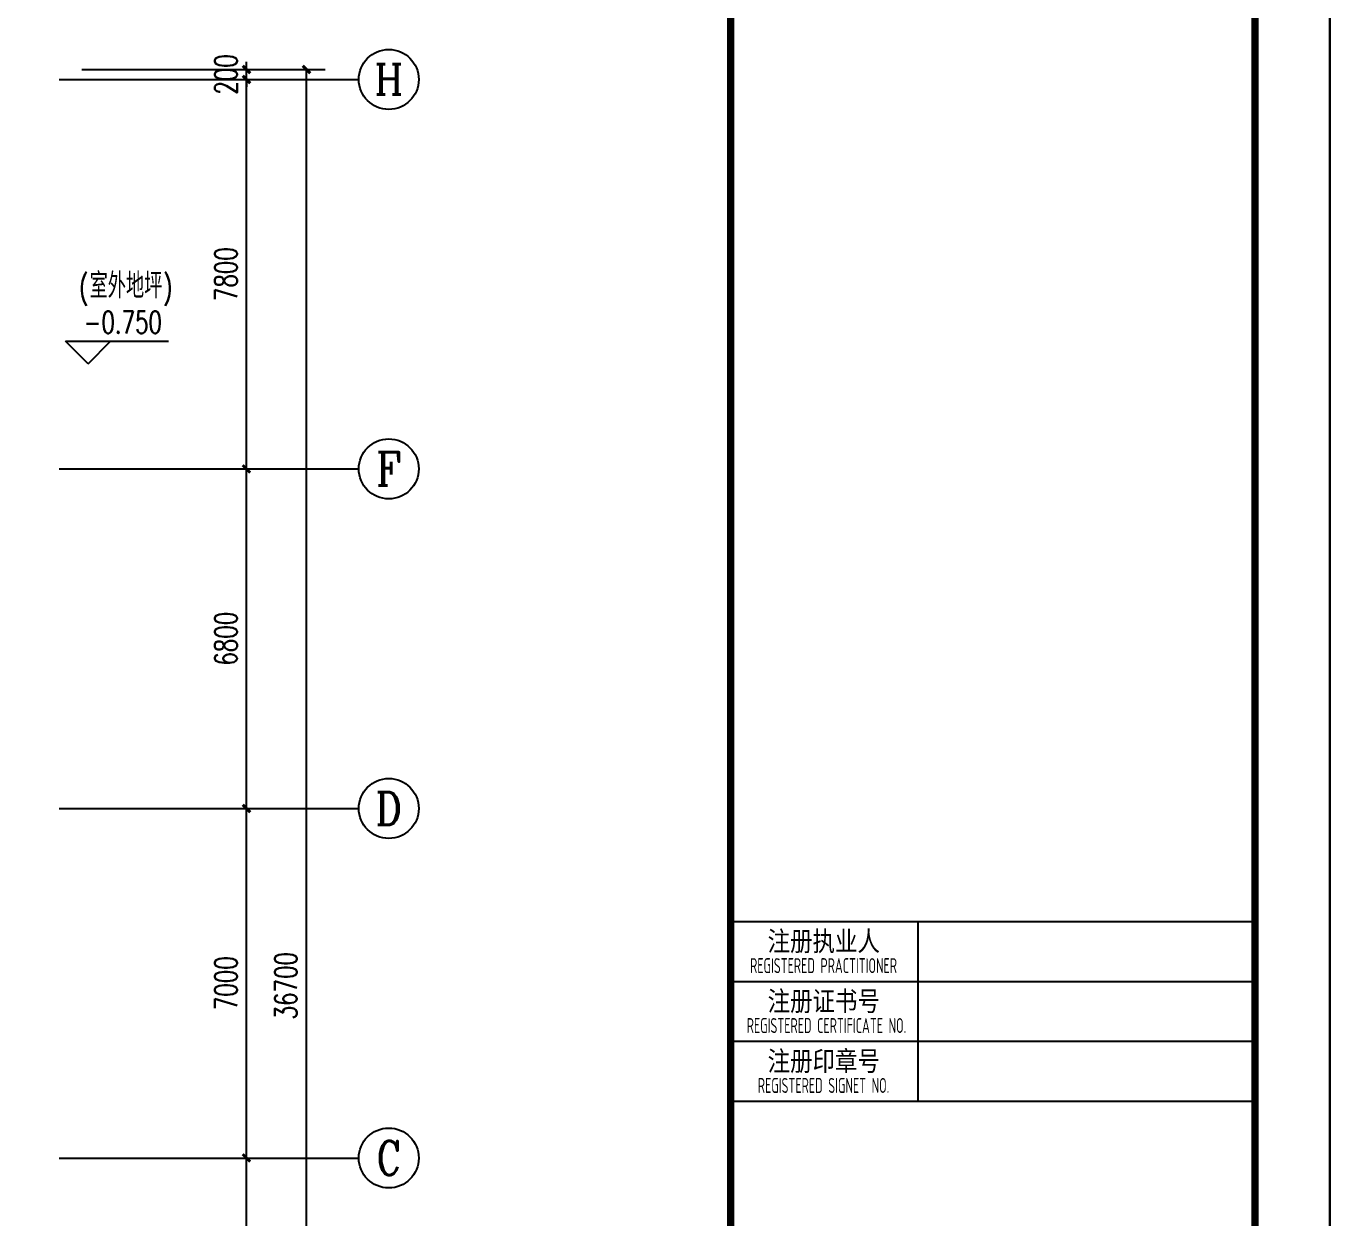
# Model space of a CAD drawing. Extents: x 1398449 to 2142961, y 256969 to 1032940.
# Drawn here: x 1661827 to 1687939, y 838354 to 862223 of the extents above; entities that cross this region are included whole.
import ezdxf
from ezdxf.enums import TextEntityAlignment as Align

# ---------------------------------------------------------------- set-up
doc = ezdxf.new("R2010")
doc.units = 0
doc.header["$LTSCALE"] = 1500
doc.header["$PDSIZE"] = 50
for name, color, linetype in [('1-建筑底图', 8, 'Continuous'), ('AXIS_TEXT', 7, 'Continuous'), ('BTTK', 7, 'Continuous'), ('PUB_TITLE', 4, 'Continuous'), ('党校-主楼（一期）参照$0$PUB_TITLE', 7, 'Continuous')]:
    doc.layers.add(name, color=color, linetype=linetype)
doc.layers.add('yichutu', color=7, linetype='Continuous', true_color=0xffffff, plot=False)
doc.styles.add('_TCH_AXIS', font='COMPLEX', dxfattribs={"bigfont": 'GBCBIG'})
doc.styles.add('_TCH_DIM', font='SIMPLEX', dxfattribs={"bigfont": 'GBCBIG'})
doc.styles.add('_TCH_DIM_T3', font='SIMPLEX', dxfattribs={"width": 0.705882, "bigfont": 'GBCBIG'})
doc.styles.add('COMPLEX', font='COMPLEX')
doc.styles.add('HZ(TK)', font='geniso.shx', dxfattribs={"width": 0.9, "bigfont": 'hztxt.shx'})
doc.styles.get("Standard").update_dxf_attribs({"font": 'gbeitc.shx', "bigfont": 'gbcbig.shx'})
doc.linetypes.add('JIEDI', pattern='A,1.25,-0.25,0.25,-0.25,0.625,["/",Standard,S=0.6,R=0,X=0,Y=-0.3],0.625,-0.25,0.25,-0.25', length=4)
doc.dimstyles.new('_TCH_ARCH&&150', dxfattribs={"dimtxt": 446.25, "dimasz": 150, "dimexe": 375, "dimexo": 450, "dimgap": 189.375, "dimtad": 1, "dimdec": 0, "dimzin": 0, "dimdsep": 46, "dimtxsty": '_TCH_DIM_T3', "dimblk": 'ARCHTICK', "dimcen": 0.09, "dimclrt": 7, "dimazin": 2, "dimtfac": 1, "dimtdec": 0, "dimtix": 1, "dimtmove": 2, "dimatfit": 3, "dimfxl": 1, "dimtolj": 1, "dimtzin": 0, "dimarcsym": 0})

# ---------------------------------------------------------------- blocks, each defined once
blk = doc.blocks.new('_AXISO')
blk.add_circle((0, 0), 0.5)
at = {"layer": 'AXIS_TEXT', "style": 'COMPLEX', "width": 1.041667}
blk.add_attdef('A', text='', height=0.56, dxfattribs=at).set_placement((-0.25, -0.28), (0.25, -0.28), align=Align.FIT)
blk = doc.blocks.new('_ArchTick')
at = {"color": 0, "linetype": 'ByBlock', "const_width": 0.4}
blk.add_lwpolyline([(-0.5, -0.5), (0.5, 0.5)], dxfattribs=at)
blk = doc.blocks.new('*D289')
at = {"layer": '1-建筑底图', "color": 0, "lineweight": -2, "transparency": 16777216}
for p, q in [((143850, 36700), (148725, 36700)), ((148350, 0), (148350, 36700)), ((143850, 0), (148725, 0))]:
    blk.add_line(p, q, dxfattribs=at)
at = {"layer": 'Defpoints', "color": 0}
for p in [(143400, 36700), (148350, 36700), (143400, 0)]:
    blk.add_point(p, dxfattribs=at)
at = {"layer": '1-建筑底图', "color": 0, "lineweight": -2, "transparency": 16777216, "xscale": 150, "yscale": 150, "zscale": 150}
for p, rotation in [((148350, 36700), 90), ((148350, 0), 270)]:
    blk.add_blockref('_ArchTick', p, dxfattribs=dict(at, rotation=rotation))
at = {"layer": '1-建筑底图', "color": 7, "transparency": 16777216, "insert": (147938, 18350), "char_height": 446.2, "attachment_point": 5, "rotation": 90, "style": '_TCH_DIM_T3'}
blk.add_mtext('\\A1;36700', dxfattribs=at)
blk = doc.blocks.new('*D292')
at = {"layer": '1-建筑底图', "color": 0, "lineweight": -2, "transparency": 16777216}
for p, q in [((143850, 14900), (147525, 14900)), ((147150, 8000), (147150, 14900)), ((143850, 8000), (147525, 8000))]:
    blk.add_line(p, q, dxfattribs=at)
at = {"layer": 'Defpoints', "color": 0}
for p in [(143400, 14900), (147150, 14900), (143400, 8000)]:
    blk.add_point(p, dxfattribs=at)
at = {"layer": '1-建筑底图', "color": 0, "lineweight": -2, "transparency": 16777216, "xscale": 150, "yscale": 150, "zscale": 150}
for p, rotation in [((147150, 14900), 90), ((147150, 8000), 270)]:
    blk.add_blockref('_ArchTick', p, dxfattribs=dict(at, rotation=rotation))
at = {"layer": '1-建筑底图', "color": 7, "transparency": 16777216, "insert": (146738, 11450), "char_height": 446.2, "attachment_point": 5, "rotation": 90, "style": '_TCH_DIM_T3'}
blk.add_mtext('\\A1;6900', dxfattribs=at)
blk = doc.blocks.new('*D293')
at = {"layer": '1-建筑底图', "color": 0, "lineweight": -2, "transparency": 16777216}
for p, q in [((143850, 21900), (147525, 21900)), ((147150, 14900), (147150, 21900)), ((143850, 14900), (147525, 14900))]:
    blk.add_line(p, q, dxfattribs=at)
at = {"layer": 'Defpoints', "color": 0}
for p in [(143400, 21900), (147150, 21900), (143400, 14900)]:
    blk.add_point(p, dxfattribs=at)
at = {"layer": '1-建筑底图', "color": 0, "lineweight": -2, "transparency": 16777216, "xscale": 150, "yscale": 150, "zscale": 150}
for p, rotation in [((147150, 21900), 90), ((147150, 14900), 270)]:
    blk.add_blockref('_ArchTick', p, dxfattribs=dict(at, rotation=rotation))
at = {"layer": '1-建筑底图', "color": 7, "transparency": 16777216, "insert": (146738, 18400), "char_height": 446.2, "attachment_point": 5, "rotation": 90, "style": '_TCH_DIM_T3'}
blk.add_mtext('\\A1;7000', dxfattribs=at)
blk = doc.blocks.new('*D294')
at = {"layer": '1-建筑底图', "color": 0, "lineweight": -2, "transparency": 16777216}
for p, q in [((143850, 28700), (147525, 28700)), ((147150, 21900), (147150, 28700)), ((143850, 21900), (147525, 21900))]:
    blk.add_line(p, q, dxfattribs=at)
at = {"layer": 'Defpoints', "color": 0}
for p in [(143400, 28700), (147150, 28700), (143400, 21900)]:
    blk.add_point(p, dxfattribs=at)
at = {"layer": '1-建筑底图', "color": 0, "lineweight": -2, "transparency": 16777216, "xscale": 150, "yscale": 150, "zscale": 150}
for p, rotation in [((147150, 28700), 90), ((147150, 21900), 270)]:
    blk.add_blockref('_ArchTick', p, dxfattribs=dict(at, rotation=rotation))
at = {"layer": '1-建筑底图', "color": 7, "transparency": 16777216, "insert": (146738, 25300), "char_height": 446.2, "attachment_point": 5, "rotation": 90, "style": '_TCH_DIM_T3'}
blk.add_mtext('\\A1;6800', dxfattribs=at)
blk = doc.blocks.new('*D295')
at = {"layer": '1-建筑底图', "color": 0, "lineweight": -2, "transparency": 16777216}
for p, q in [((143850, 36500), (147525, 36500)), ((147150, 28700), (147150, 36500)), ((143850, 28700), (147525, 28700))]:
    blk.add_line(p, q, dxfattribs=at)
at = {"layer": 'Defpoints', "color": 0}
for p in [(143400, 36500), (147150, 36500), (143400, 28700)]:
    blk.add_point(p, dxfattribs=at)
at = {"layer": '1-建筑底图', "color": 0, "lineweight": -2, "transparency": 16777216, "xscale": 150, "yscale": 150, "zscale": 150}
for p, rotation in [((147150, 36500), 90), ((147150, 28700), 270)]:
    blk.add_blockref('_ArchTick', p, dxfattribs=dict(at, rotation=rotation))
at = {"layer": '1-建筑底图', "color": 7, "transparency": 16777216, "insert": (146738, 32600), "char_height": 446.2, "attachment_point": 5, "rotation": 90, "style": '_TCH_DIM_T3'}
blk.add_mtext('\\A1;7800', dxfattribs=at)
blk = doc.blocks.new('*D296')
at = {"layer": '1-建筑底图', "color": 0, "lineweight": -2, "transparency": 16777216}
for p, q in [((147150, 36700), (147150, 36850)), ((143850, 36700), (147525, 36700)), ((147150, 36500), (147150, 36700)), ((143850, 36500), (147525, 36500)), ((147150, 36500), (147150, 36350))]:
    blk.add_line(p, q, dxfattribs=at)
at = {"layer": 'Defpoints', "color": 0}
for p in [(143400, 36700), (147150, 36700), (143400, 36500)]:
    blk.add_point(p, dxfattribs=at)
at = {"layer": '1-建筑底图', "color": 0, "lineweight": -2, "transparency": 16777216, "xscale": 150, "yscale": 150, "zscale": 150}
for p, rotation in [((147150, 36700), 270), ((147150, 36500), 90)]:
    blk.add_blockref('_ArchTick', p, dxfattribs=dict(at, rotation=rotation))
at = {"layer": '1-建筑底图', "color": 7, "transparency": 16777216, "insert": (146738, 36600), "char_height": 446.2, "attachment_point": 5, "rotation": 90, "style": '_TCH_DIM_T3'}
blk.add_mtext('\\A1;200', dxfattribs=at)
blk = doc.blocks.new('vhtemplate_2020年新竖式图框_A1_1_2', base_point=(-420.5, 0))
at = {"layer": 'BTTK'}
for p, q in [((831, 321.01), (761, 321.01)), ((786, 321.01), (786, 297.01)), ((831, 313.01), (761, 313.01)), ((831, 305.01), (761, 305.01)), ((831, 305.01), (761, 305.01)), ((786, 305.01), (786, 297.01)), ((831, 297.01), (761, 297.01))]:
    blk.add_line(p, q, dxfattribs=at)
at = {"layer": 'PUB_TITLE', "color": 7}
blk.add_lwpolyline([(-420.5, 594), (841, 594), (841, 0), (-420.5, 0)], close=True, dxfattribs=at)
at = {"layer": 'PUB_TITLE', "const_width": 1}
blk.add_lwpolyline([(-395.5, 10), (831, 10), (831, 584), (-395.5, 584)], close=True, dxfattribs=at)
blk.add_lwpolyline([(761, 10), (761, 584)], dxfattribs=at)
at = {"layer": 'BTTK', "style": 'HZ(TK)'}
for s, p in [('注册执业人', (773.42, 318.32)), ('注册证书号', (773.42, 310.32)), ('注册印章号', (773.42, 302.32))]:
    blk.add_text(s, height=3, dxfattribs=at).set_placement(p, align=Align.MIDDLE_CENTER)
at = {"layer": 'BTTK', "style": 'HZ(TK)', "width": 0.65}
for s, p in [('REGISTERED PRACTITIONER', (773.39, 315.16)), ('REGISTERED CERTIFICATE NO.', (773.78, 307.16)), ('REGISTERED SIGNET NO.', (773.39, 299.16))]:
    blk.add_text(s, height=2, dxfattribs=at).set_placement(p, align=Align.MIDDLE_CENTER)
at = {"layer": 'BTTK', "color": 4, "style": 'HZ(TK)', "width": 0.9}
for tag, p in [('合作单位', (796, 511.5)), ('建设单位', (796, 209.5)), ('工程名称', (796, 176.5)), ('子项名称', (806, 160)), ('图纸名称', (796, 141))]:
    blk.add_attdef(tag, text='', height=3.5, dxfattribs=at).set_placement(p, align=Align.MIDDLE_CENTER)
for tag, p in [('注册证书号', (808.5, 309.01)), ('注册印章号', (808.5, 301.01)), ('设计号', (806, 193)), ('图别', (789.75, 34)), ('图号', (822.25, 34)), ('版本号', (789.75, 26)), ('日期', (822.25, 26))]:
    blk.add_attdef(tag, text='', height=3.5, dxfattribs=at).set_placement(p, align=Align.MIDDLE)
blk = doc.blocks.new('yct-1261-594-189225-89100-150-1004.0')
at = {"layer": 'yichutu', "color": 7, "true_color": 0xffffff}
blk.add_lwpolyline([(0, 0), (0, 89100), (189225, 89100), (189225, 0)], close=True, dxfattribs=at)
blk = doc.blocks.new('1-一层建筑底图')
at = {"layer": '1-建筑底图'}
for p, q in [((143400, 36500), (149400, 36500)), ((143977.4, 30806.8), (143527.4, 31256.8)), ((143527.4, 31256.8), (145587.4, 31256.8)), ((143977.4, 30806.8), (144427.4, 31256.8)), ((143400, 28700), (149400, 28700)), ((143400, 21900), (149400, 21900)), ((143400, 14900), (149400, 14900))]:
    blk.add_line(p, q, dxfattribs=at)
ref = blk.add_blockref('_AXISO', (150000, 36500), dxfattribs=dict(at, xscale=1200, yscale=1200, zscale=1200))
ref.add_attrib('A', 'H', dxfattribs={"layer": 'AXIS_TEXT', "height": 608.3, "style": '_TCH_AXIS'}).set_placement((149710.4, 36195.9), (150289.7, 36195.9), align=Align.FIT)
ref = blk.add_blockref('_AXISO', (150000, 28700), dxfattribs=dict(at, xscale=1200, yscale=1200, zscale=1200))
ref.add_attrib('A', 'F', dxfattribs={"layer": 'AXIS_TEXT', "height": 668.2, "style": '_TCH_AXIS'}).set_placement((149745.5, 28365.9), (150254.6, 28365.9), align=Align.FIT)
ref = blk.add_blockref('_AXISO', (150000, 21900), dxfattribs=dict(at, xscale=1200, yscale=1200, zscale=1200))
ref.add_attrib('A', 'D', dxfattribs={"layer": 'AXIS_TEXT', "height": 652.9, "style": '_TCH_AXIS'}).set_placement((149735.8, 21573.6), (150264.3, 21573.6), align=Align.FIT)
ref = blk.add_blockref('_AXISO', (150000, 14900), dxfattribs=dict(at, xscale=1200, yscale=1200, zscale=1200))
ref.add_attrib('A', 'C', dxfattribs={"layer": 'AXIS_TEXT', "height": 683.5, "style": '_TCH_AXIS'}).set_placement((149755.9, 14558.2), (150244.1, 14558.2), align=Align.FIT)
at = {"layer": '1-建筑底图', "style": '_TCH_DIM', "width": 0.705882}
for s, height, p in [('(', 446.2, (143797.7, 32118.1)), (')', 446.2, (145482.2, 32118.1)), ('-0.750', 446.25, (143892.4, 31414.3))]:
    blk.add_text(s, height=height, dxfattribs=at).set_placement(p)
at = {"layer": '1-建筑底图', "style": '_TCH_DIM'}
blk.add_text('室外地坪', height=506.38, dxfattribs=at).set_placement((144007.7, 32118.1))
at = {"layer": '1-建筑底图'}
for p1, p2, distance, picture, middle in [((143400, 36500), (143400, 36700), -3750, '*D296', (146737.5, 36600)), ((143400, 0), (143400, 36700), -4950, '*D289', (147937.5, 18350)), ((143400, 28700), (143400, 36500), -3750, '*D295', (146737.5, 32600)), ((143400, 21900), (143400, 28700), -3750, '*D294', (146737.5, 25300)), ((143400, 14900), (143400, 21900), -3750, '*D293', (146737.5, 18400)), ((143400, 8000), (143400, 14900), -3750, '*D292', (146737.5, 11450))]:
    dim = blk.add_aligned_dim(p1=p1, p2=p2, distance=distance, dimstyle='_TCH_ARCH&&150', dxfattribs=at)
    dim.commit()
    dim.dimension.update_dxf_attribs({"geometry": picture, "text_midpoint": middle})

msp = doc.modelspace()

# ---------------------------------------------------------------- linework, layer by layer
at = {"layer": '党校-主楼（一期）参照$0$PUB_TITLE'}
msp.add_lwpolyline([(1498789.3, 796132.9), (1687939.3, 796132.9), (1687939.3, 885232.9), (1498789.3, 885232.9)], close=True, dxfattribs=at)
at = {"layer": '党校-主楼（一期）参照$0$PUB_TITLE', "const_width": 150}
msp.add_lwpolyline([(1502539.3, 797632.9), (1686439.3, 797632.9), (1686439.3, 883732.9), (1502539.3, 883732.9)], close=True, dxfattribs=at)

# ---------------------------------------------------------------- block references
at = {"xscale": 150, "yscale": 150, "zscale": 150}
msp.add_blockref('vhtemplate_2020年新竖式图框_A1_1_2', (1498714.3, 796132.9), dxfattribs=at)
at = {"layer": '1-建筑底图', "linetype": 'JIEDI'}
msp.add_blockref('1-一层建筑底图', (1519090.9, 824654.4), dxfattribs=at)
at = {"layer": 'yichutu'}
msp.add_blockref('yct-1261-594-189225-89100-150-1004.0', (1498714.3, 796132.9), dxfattribs=at)

doc.saveas('drawing.dxf')
